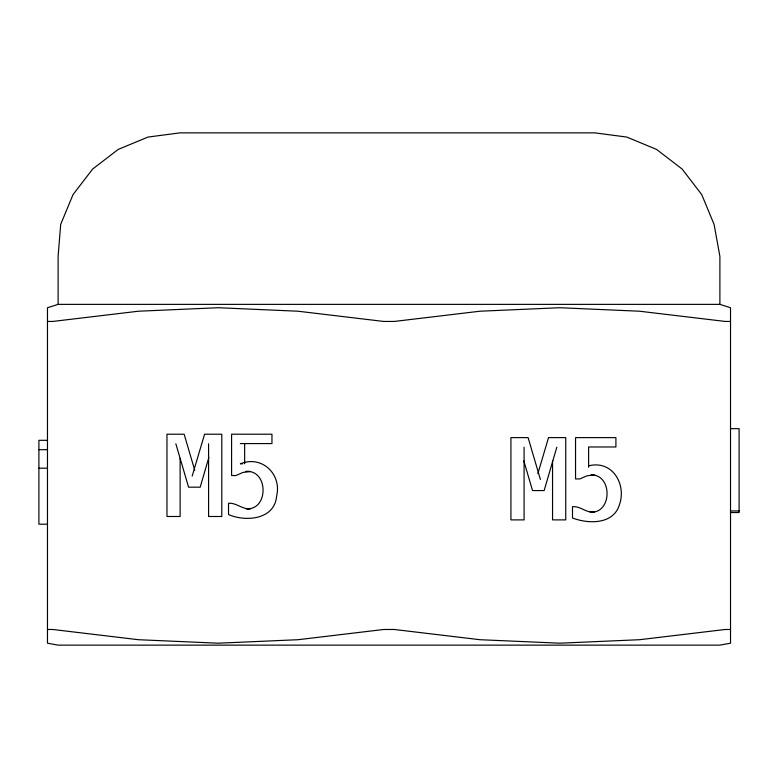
<?xml version="1.0" encoding="UTF-8"?>
<svg xmlns="http://www.w3.org/2000/svg" width="778" height="778" viewBox="0 0 778 778"><rect width="100%" height="100%" fill="white"/><g stroke="black" fill="none" stroke-linecap="round" stroke-linejoin="round"><path stroke-width="1.17" d="M208.864 457.493L200.179 487.174L188.587 487.174L175.847 443.8M556.834 447.204L544.133 490.568L532.541 490.568L523.827 460.897M192.166 476.097L204.575 434.212L221.798 434.212L221.798 516.495L208.582 516.495L208.582 443.8M537.851 473.676L548.529 437.615L565.752 437.615L565.752 519.889L552.545 519.889L552.545 460.527M58.107 304.363L47.477 307.728L47.477 643.192L58.107 645.137L719.893 645.137L730.523 643.192L730.523 307.728L719.893 304.363L58.107 304.363L58.107 256.341L60.694 224.385L73.035 194.597L92.66 169.03L118.227 149.405L148.014 137.064L179.971 132.863L594.8 132.863L626.757 137.064L656.544 149.405L682.111 169.03L701.737 194.597L714.078 224.385L719.893 256.341L719.893 304.363M594.197 474.862L586.845 475.854L579.834 478.947L575.545 478.947L575.545 437.615L615.913 437.615L615.913 446.98L588.615 446.98L588.615 467.208M588.479 465.886C612.315 459.652 626.942 484.402 619.288 505.136C613.229 524.635 588.129 524.061 572.491 517.963L572.491 506.663C580.281 505.933 586.388 513.11 594.441 512.119L590.152 512.119C612.286 514.025 612.821 474.162 590.92 474.95M47.477 321.44L52.787 321.44L138.435 311.219L218.239 307.728L298.042 311.219L383.69 321.44L394.31 321.44L479.958 311.219L559.761 307.728L639.565 311.219L725.213 321.44L730.523 321.44M730.523 428.659L739.1 428.659L739.1 512.537L730.523 512.537M47.477 440.319L38.9 440.319L38.9 524.197L47.477 524.197M240.373 443.577L271.96 443.577L271.96 434.212L231.591 434.212L231.591 475.543L235.87 475.543L242.892 472.46L250.244 471.468L245.955 471.468C268.585 469.533 268.867 510.553 246.188 508.724L250.477 508.724C242.435 509.716 236.327 502.53 228.528 503.269L228.528 514.559C245.78 522.087 274.605 519.675 276.598 496.218C282.025 474.123 261.778 454.916 240.373 463.805L242.512 463.805M38.9 449.684L47.477 449.684M38.9 468.2L47.477 468.2M730.523 510.942L739.1 510.942M47.477 629.48L52.787 629.48L138.435 639.711L218.239 643.192L298.042 639.711L383.69 629.48L394.31 629.48L479.958 639.711L559.761 643.192L639.565 639.711L725.213 629.48L730.523 629.48M540.409 479.491L528.097 437.615L510.922 437.615L510.922 519.889L524.09 519.889L524.09 447.204M194.743 470.282L184.143 434.212L166.969 434.212L166.969 516.495L180.126 516.495L180.126 458.339M244.652 443.577L244.652 463.805"/></g></svg>
